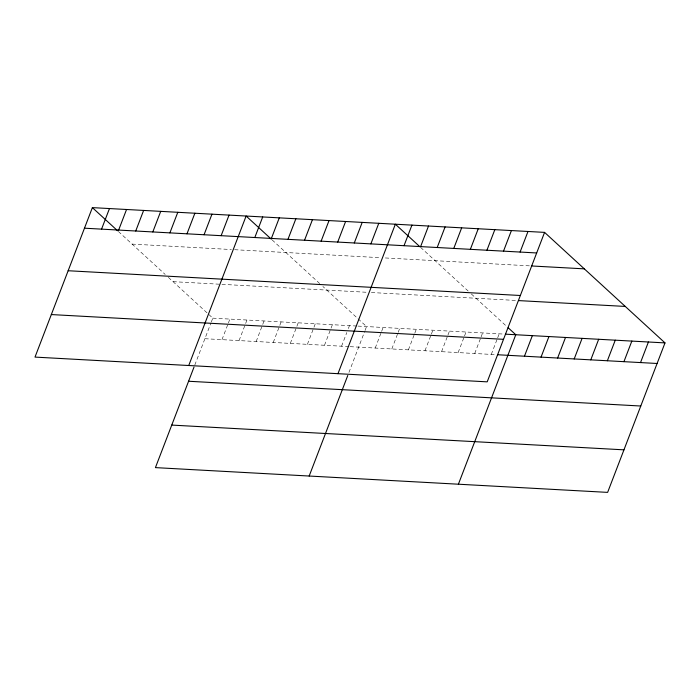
<?xml version="1.0" encoding="UTF-8"?>
<svg xmlns="http://www.w3.org/2000/svg" width="700" height="700" viewBox="0 0 700 700"><rect width="100%" height="100%" fill="white"/><g stroke="black" fill="none" stroke-linecap="round" stroke-linejoin="round"><path stroke-width="0.53" stroke-dasharray="3.5 2.62" d="M194.801 365.059L210.919 323.05M211.295 322.07L212.8 318.15L208.215 313.941M221.987 339.658L228.007 323.977M228.384 322.998L229.889 319.086M239.068 340.594L246.969 320.014M256.156 341.53L264.049 320.95M273.236 342.466L281.137 321.886M290.316 343.402L298.217 322.822M307.405 344.339L315.297 323.759M324.485 345.275L332.386 324.695M341.565 346.203L346.832 332.491M348.338 328.571L349.466 325.631M348.933 372.461L364.674 331.467M365.05 330.488L366.546 326.567L322.875 286.475M375.235 348.049L381.246 332.369M381.623 331.389L383.127 327.469M391.816 348.959L397.828 333.279M398.204 332.299L399.709 328.379M408.398 349.869L414.409 334.189M414.785 333.209L416.29 329.289M424.97 350.77L430.99 335.099M431.366 334.119L432.871 330.199M441.551 351.68L447.571 336M447.947 335.02L449.452 331.1M458.133 352.59L464.153 336.91M464.529 335.93L466.034 332.01M474.714 353.5L480.734 337.82M481.11 336.84L482.615 332.92M491.295 354.401L497.315 338.73M497.691 337.75L499.196 333.83M132.116 244.099L231.411 249.532M234.614 249.707L380.17 257.679M385.35 257.959L530.425 265.904M173.066 281.671L367.229 292.303M371.368 292.53L516.451 300.475M212.8 318.15L356.939 326.043M358.006 326.095L504.376 334.11M204.907 338.721L349.046 346.614M350.114 346.675L496.475 354.69M420.569 247.354L468.16 291.034M471.31 293.93L505.838 325.614M272.108 239.89L319.725 283.588M118.361 231.473L165.191 274.444M168.341 277.34L207.454 313.241"/><path stroke-width="1.05" d="M92.374 207.62L35 357.096L487.2 381.85L544.574 232.382L92.374 207.62L117.6 230.773M101.561 229.136L109.462 208.556M118.641 230.072L126.543 209.492M135.73 231.009L143.623 210.429M152.81 231.945L160.711 211.365M169.89 232.873L177.791 212.301M186.979 233.809L194.871 213.237M204.059 234.745L211.96 214.174M221.139 235.681L229.04 215.11M188.746 365.514L246.12 216.037L271.346 239.19M194.023 367.08L155.426 467.617L607.626 492.38L665 342.904L544.574 232.382M254.809 237.527L262.701 216.947M271.39 238.438L279.283 217.857M287.963 239.339L295.864 218.768M304.544 240.249L312.445 219.669M321.125 241.159L329.026 220.579M337.706 242.069L345.608 221.489M354.287 242.97L362.189 222.399M370.869 243.88L378.77 223.3M337.969 373.686L395.351 224.21L419.808 246.654M309.172 476.035L347.769 375.498M404.031 245.7L411.933 225.12M420.613 246.601L428.505 226.03M437.194 247.511L445.086 226.931M453.775 248.421L461.668 227.841M470.356 249.331L478.249 228.751M486.929 250.233L494.83 229.661M503.51 251.142L511.411 230.562M520.091 252.053L527.992 231.473M458.395 484.207L515.778 334.731L508.13 327.723M524.457 356.221L532.359 335.641M541.039 357.131L548.94 336.551M557.62 358.033L565.512 337.461M574.201 358.942L582.094 338.363M590.782 359.852L598.675 339.273M607.364 360.762L615.256 340.183M623.936 361.664L631.837 341.092M640.517 362.574L648.419 341.994M84.481 228.2L536.673 252.963M531.466 265.965L584.316 268.852M68.154 270.734L520.345 295.496M518.525 300.589L625.258 306.434M505.409 334.171L665 342.904M51.328 314.562L503.528 339.316M497.516 354.743L657.099 363.484M188.58 381.255L640.771 406.017M171.754 425.084L623.954 449.838"/></g></svg>
